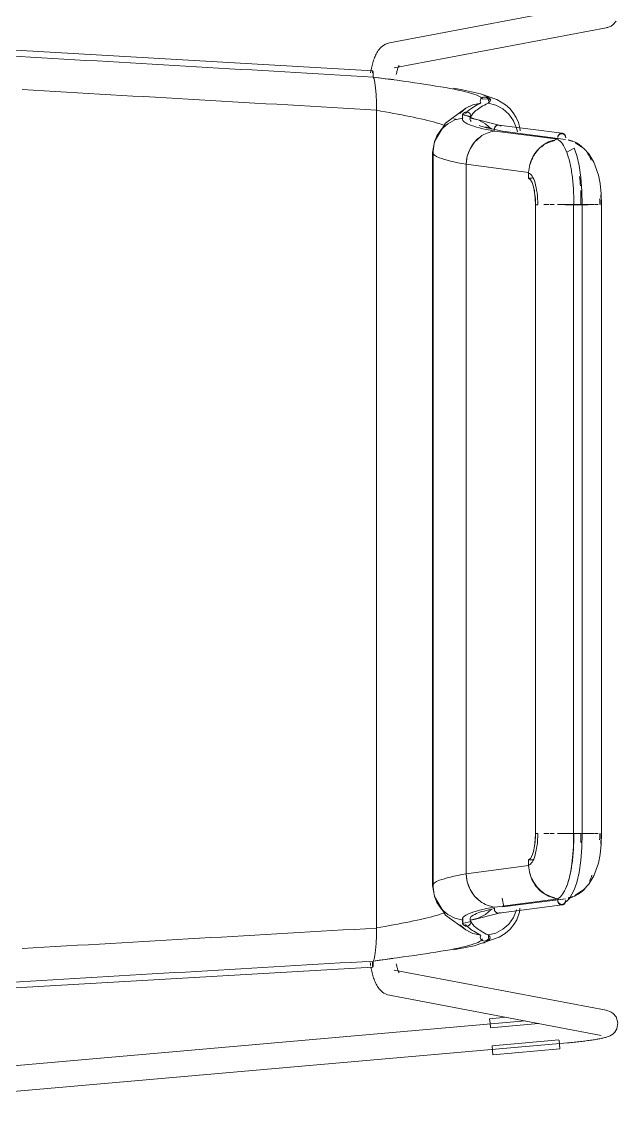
# Model space of a CAD drawing. Header units: millimetres. Extents: x 155927 to 295199, y -4084 to 97293.
# Drawn here: x 160311 to 160591, y 25223 to 25741 of the extents above; entities that cross this region are included whole.
import ezdxf

# ---------------------------------------------------------------- set-up
doc = ezdxf.new("R2010")
doc.units = ezdxf.units.MM
doc.header["$MEASUREMENT"] = 0
doc.layers.add('I-FURN', color=8, linetype='CONTINUOUS', lineweight=9)

msp = doc.modelspace()

# ---------------------------------------------------------------- linework, layer by layer
at = {"layer": 'I-FURN'}
for p, q in [((160583.03, 25750.11), (160483.74, 25731.3)), ((160588.7, 25739.88), (160587.62, 25739.13)), ((160590.03, 25741.46), (160588.7, 25739.88)), ((160143.99, 25737.39), (160475.9, 25718.11)), ((160485.98, 25719.51), (160585.27, 25738.32)), ((160585.68, 25738.41), (160585.27, 25738.32)), ((160586.2, 25738.54), (160585.68, 25738.41)), ((160586.82, 25738.76), (160586.2, 25738.54)), ((160587.62, 25739.13), (160586.82, 25738.76)), ((160480.38, 25729.75), (160479.79, 25729.24)), ((160481.07, 25730.24), (160480.38, 25729.75)), ((160481.86, 25730.68), (160481.07, 25730.24)), ((160482.76, 25731.04), (160481.86, 25730.68)), ((160483.74, 25731.3), (160482.76, 25731.04)), ((160476.68, 25724.37), (160476.46, 25723.79)), ((160476.92, 25724.94), (160476.68, 25724.37)), ((160477.17, 25725.5), (160476.92, 25724.94)), ((160477.44, 25726.05), (160477.17, 25725.5)), ((160477.73, 25726.58), (160477.44, 25726.05)), ((160478.05, 25727.12), (160477.73, 25726.58)), ((160478.41, 25727.66), (160478.05, 25727.12)), ((160478.81, 25728.19), (160478.41, 25727.66)), ((160479.27, 25728.72), (160478.81, 25728.19)), ((160479.79, 25729.24), (160479.27, 25728.72)), ((160475.25, 25719.37), (160475.11, 25718.69)), ((160475.39, 25720.04), (160475.25, 25719.37)), ((160475.54, 25720.7), (160475.39, 25720.04)), ((160475.71, 25721.34), (160475.54, 25720.7)), ((160475.88, 25721.97), (160475.71, 25721.34)), ((160476.06, 25722.59), (160475.88, 25721.97)), ((160476.25, 25723.19), (160476.06, 25722.59)), ((160476.46, 25723.79), (160476.25, 25723.19)), ((160487.53, 25719.05), (160487.42, 25718.69)), ((160487.64, 25719.39), (160487.53, 25719.05)), ((160487.74, 25719.69), (160487.64, 25719.39)), ((160487.84, 25719.96), (160487.74, 25719.69)), ((160487.94, 25720.2), (160487.84, 25719.96)), ((160488.03, 25720.39), (160487.94, 25720.2)), ((160488.1, 25720.54), (160488.03, 25720.39)), ((160488.15, 25720.63), (160488.1, 25720.54)), ((160488.19, 25720.7), (160488.15, 25720.63)), ((160488.21, 25720.73), (160488.19, 25720.7)), ((160474.99, 25718), (160474.87, 25717.3)), ((160475.11, 25718.69), (160474.99, 25718)), ((160475.75, 25717.57), (160475.71, 25717.19)), ((160475.71, 25717.19), (160475.75, 25717.57)), ((160475.79, 25717.86), (160475.75, 25717.57)), ((160475.75, 25717.57), (160475.79, 25717.86)), ((160475.84, 25718.04), (160475.9, 25718.11)), ((160475.9, 25718.1), (160475.84, 25718.04)), ((160476.04, 25717.54), (160476, 25717.84)), ((160476, 25717.84), (160476.04, 25717.54)), ((160476.08, 25717.15), (160476.04, 25717.54)), ((160476.04, 25717.54), (160476.08, 25717.16)), ((160476.08, 25717.16), (160476.1, 25716.7)), ((160476.1, 25716.7), (160476.08, 25717.15)), ((160476.08, 25715.24), (160476.1, 25715.71)), ((160476.49, 25714.34), (160476.08, 25715.24)), ((160476.1, 25715.71), (160476.09, 25715.24)), ((160476.09, 25715.24), (160476.48, 25714.34)), ((160476.11, 25716.21), (160476.1, 25716.7)), ((160476.1, 25716.7), (160476.11, 25716.21)), ((160476.1, 25715.71), (160476.11, 25716.21)), ((160476.11, 25716.21), (160476.1, 25715.71)), ((160476.48, 25714.34), (160476.84, 25712.69)), ((160476.84, 25712.69), (160476.49, 25714.34)), ((160487, 25716.96), (160486.91, 25716.47)), ((160487.1, 25717.43), (160487, 25716.96)), ((160487.21, 25717.87), (160487.1, 25717.43)), ((160487.31, 25718.29), (160487.21, 25717.87)), ((160487.42, 25718.69), (160487.31, 25718.29)), ((160476.85, 25712.59), (160477.16, 25710.13)), ((160477.16, 25710.09), (160476.85, 25712.59)), ((160477.16, 25710.1), (160477.4, 25707.04)), ((160477.4, 25706.99), (160477.16, 25710.09)), ((160517.88, 25709.26), (160513.81, 25710)), ((160526.4, 25707.37), (160517.88, 25709.26)), ((160477.4, 25706.99), (160477.55, 25703.52)), ((160477.56, 25703.46), (160477.4, 25706.99)), ((160526.41, 25704.51), (160526.31, 25704.02)), ((160526.31, 25704.02), (160526.34, 25703.52)), ((160526.32, 25704.02), (160526.41, 25704.51)), ((160526.35, 25703.52), (160526.32, 25704.02)), ((160526.34, 25703.52), (160526.5, 25703.04)), ((160526.5, 25703.04), (160526.35, 25703.52)), ((160534.02, 25704.7), (160526.4, 25707.37)), ((160526.41, 25704.51), (160526.61, 25704.96)), ((160526.61, 25704.96), (160526.41, 25704.51)), ((160526.93, 25705.34), (160526.61, 25704.96)), ((160526.61, 25704.96), (160526.93, 25705.33)), ((160527.33, 25705.63), (160526.93, 25705.34)), ((160526.93, 25705.33), (160527.33, 25705.62)), ((160527.79, 25705.81), (160527.33, 25705.63)), ((160527.33, 25705.62), (160527.79, 25705.8)), ((160531.23, 25705.06), (160527.38, 25704.87)), ((160528.28, 25705.87), (160527.79, 25705.81)), ((160527.79, 25705.8), (160528.28, 25705.86)), ((160528.76, 25705.79), (160528.28, 25705.87)), ((160528.28, 25705.86), (160528.76, 25705.79)), ((160528.76, 25705.79), (160529.22, 25705.59)), ((160529.22, 25705.6), (160528.76, 25705.79)), ((160529.61, 25705.3), (160529.22, 25705.6)), ((160529.22, 25705.59), (160529.61, 25705.29)), ((160529.92, 25704.91), (160529.61, 25705.3)), ((160529.61, 25705.29), (160529.92, 25704.91)), ((160529.92, 25704.91), (160530.11, 25704.45)), ((160530.12, 25704.45), (160529.92, 25704.91)), ((160530.11, 25704.45), (160530.19, 25703.96)), ((160530.19, 25703.96), (160530.12, 25704.45)), ((160530.91, 25703.9), (160531.23, 25705.06)), ((160538.14, 25702.2), (160534.02, 25704.7)), ((160477.56, 25703.46), (160477.61, 25699.77)), ((160477.61, 25699.69), (160477.56, 25703.46)), ((160477.61, 25316.29), (160477.61, 25699.69)), ((160477.61, 25699.69), (160477.61, 25316.29)), ((160509.94, 25693.68), (160519.48, 25700.67)), ((160519.56, 25700.62), (160516.72, 25698.22)), ((160516.72, 25698.21), (160519.56, 25700.61)), ((160518.51, 25698.33), (160518.19, 25697.94)), ((160518.19, 25697.94), (160518.51, 25698.32)), ((160518.51, 25698.32), (160518.91, 25698.62)), ((160518.91, 25698.62), (160518.51, 25698.33)), ((160519.37, 25698.81), (160518.91, 25698.62)), ((160518.91, 25698.62), (160519.37, 25698.8)), ((160519.37, 25698.8), (160519.86, 25698.87)), ((160519.86, 25698.87), (160519.37, 25698.81)), ((160519.48, 25700.67), (160521.23, 25701.56)), ((160522.88, 25702.26), (160519.56, 25700.62)), ((160519.56, 25700.61), (160522.88, 25702.25)), ((160519.86, 25698.87), (160520.35, 25698.8)), ((160520.35, 25698.81), (160519.86, 25698.87)), ((160520.81, 25698.62), (160520.35, 25698.81)), ((160520.35, 25698.8), (160520.81, 25698.62)), ((160520.81, 25698.62), (160521.21, 25698.32)), ((160521.21, 25698.33), (160520.81, 25698.62)), ((160521.53, 25697.94), (160521.21, 25698.33)), ((160521.21, 25698.32), (160521.53, 25697.94)), ((160522.88, 25702.25), (160526.5, 25703.04)), ((160526.5, 25703.04), (160522.88, 25702.26)), ((160530.15, 25703.46), (160529.98, 25702.99)), ((160529.98, 25702.99), (160530.15, 25703.46)), ((160533.61, 25702.09), (160529.98, 25702.99)), ((160536.93, 25700.35), (160533.61, 25702.09)), ((160539.76, 25697.87), (160536.93, 25700.35)), ((160540.1, 25700.46), (160538.14, 25702.2)), ((160541.78, 25698.48), (160540.1, 25700.46)), ((160543.16, 25696.28), (160541.78, 25698.48)), ((160504.83, 25685.03), (160509.94, 25693.68)), ((160511, 25693.39), (160508.12, 25690.88)), ((160508.13, 25690.87), (160511, 25693.38)), ((160511, 25693.38), (160514.4, 25695.14)), ((160514.39, 25695.14), (160511, 25693.39)), ((160518.11, 25696.03), (160514.39, 25695.14)), ((160517.91, 25697), (160517.99, 25697.49)), ((160517.99, 25697.49), (160517.91, 25697)), ((160517.95, 25696.5), (160517.91, 25697)), ((160517.91, 25697), (160517.94, 25696.5)), ((160517.94, 25696.5), (160518.11, 25696.03)), ((160518.11, 25696.03), (160517.95, 25696.5)), ((160517.99, 25697.49), (160518.19, 25697.94)), ((160518.19, 25697.94), (160517.99, 25697.49)), ((160521.9, 25696.71), (160518.01, 25697.55)), ((160523.46, 25695.68), (160518.14, 25697.85)), ((160521.53, 25697.94), (160521.73, 25697.49)), ((160521.73, 25697.49), (160521.53, 25697.94)), ((160521.77, 25696.5), (160521.61, 25696.03)), ((160521.61, 25696.03), (160521.78, 25696.5)), ((160525.33, 25695.14), (160521.61, 25696.03)), ((160521.73, 25697.49), (160521.81, 25697)), ((160521.81, 25697), (160521.73, 25697.49)), ((160521.81, 25697), (160521.77, 25696.5)), ((160521.78, 25696.5), (160521.81, 25697)), ((160535.08, 25692.71), (160523.46, 25695.68)), ((160528.72, 25693.39), (160525.33, 25695.14)), ((160531.6, 25690.88), (160528.72, 25693.39)), ((160541.93, 25694.78), (160539.76, 25697.87)), ((160543.33, 25691.27), (160541.93, 25694.78)), ((160544.19, 25693.92), (160543.16, 25696.28)), ((160544.85, 25691.41), (160544.19, 25693.92)), ((160504.76, 25684.88), (160506.13, 25688.06)), ((160508.12, 25690.88), (160505.95, 25687.74)), ((160505.96, 25687.74), (160508.13, 25690.87)), ((160528.69, 25691.88), (160531.13, 25691.12)), ((160531.13, 25691.12), (160537.42, 25689.75)), ((160532.98, 25691.35), (160532.9, 25690.86)), ((160532.9, 25690.86), (160532.94, 25690.36)), ((160533.17, 25691.8), (160532.98, 25691.35)), ((160562.79, 25686.05), (160533.09, 25689.89)), ((160533.47, 25692.19), (160533.17, 25691.8)), ((160533.85, 25692.48), (160533.47, 25692.19)), ((160534.29, 25692.67), (160533.85, 25692.48)), ((160534.76, 25692.74), (160534.29, 25692.67)), ((160535.23, 25692.67), (160534.76, 25692.74)), ((160564.77, 25688.87), (160535, 25692.72)), ((160535.67, 25692.48), (160535.23, 25692.67)), ((160536.06, 25692.19), (160535.67, 25692.48)), ((160566.33, 25686.03), (160536.64, 25689.87)), ((160543.7, 25689.53), (160543.33, 25691.27)), ((160543.33, 25691.26), (160543.7, 25689.52)), ((160545, 25689.99), (160544.85, 25691.41)), ((160503.96, 25679.84), (160504.76, 25684.88)), ((160504.12, 25680.38), (160504.59, 25684.17)), ((160504.59, 25684.17), (160504.12, 25680.38)), ((160504.59, 25684.17), (160505.96, 25687.74)), ((160505.95, 25687.74), (160504.59, 25684.17)), ((160523.59, 25684.77), (160521.51, 25681.66)), ((160526.33, 25687.26), (160523.59, 25684.77)), ((160562.8, 25686.48), (160560.36, 25686.8)), ((160570.96, 25684.39), (160570.77, 25684.48)), ((160574.86, 25681.71), (160570.96, 25684.39)), ((160503.96, 25679.84), (160503.96, 25375.04)), ((160504.12, 25335.6), (160504.12, 25680.38)), ((160504.12, 25680.38), (160504.12, 25335.6)), ((160520.19, 25678.11), (160519.71, 25674.34)), ((160521.51, 25681.66), (160520.19, 25678.11)), ((160570.36, 25681.84), (160566.82, 25680.08)), ((160571.52, 25678.39), (160570.36, 25681.84)), ((160572.62, 25673.7), (160571.52, 25678.39)), ((160577.15, 25679.23), (160574.86, 25681.71)), ((160579.55, 25675.35), (160577.15, 25679.23)), ((160519.71, 25674.34), (160548.99, 25670.48)), ((160519.71, 25341.63), (160519.71, 25674.34)), ((160519.71, 25674.34), (160519.71, 25341.63)), ((160573.46, 25668.08), (160572.62, 25673.7)), ((160581.67, 25669.3), (160579.55, 25675.35)), ((160548.99, 25670.48), (160548.92, 25667.77)), ((160550.59, 25667.77), (160548.92, 25667.77)), ((160548.92, 25667.77), (160549.78, 25667.13)), ((160550.59, 25667.77), (160548.94, 25667.77)), ((160573.95, 25661.96), (160573.46, 25668.08)), ((160582.46, 25665.27), (160581.67, 25669.3)), ((160549.78, 25667.13), (160550.57, 25665.78)), ((160550.57, 25665.78), (160551.24, 25663.8)), ((160551.24, 25663.8), (160551.75, 25661.3)), ((160582.97, 25660.45), (160582.46, 25665.27)), ((160551.75, 25661.3), (160552.07, 25658.45)), ((160552.07, 25658.45), (160552.18, 25655.42)), ((160574.04, 25655.41), (160573.95, 25661.96)), ((160583.08, 25655.41), (160582.97, 25660.45)), ((160552.18, 25655.42), (160552.18, 25360.56)), ((160552.24, 25360.56), (160552.24, 25655.42)), ((160556.09, 25655.42), (160558.56, 25655.42)), ((160559.08, 25655.42), (160560.92, 25655.42)), ((160562.55, 25655.42), (160566.1, 25655.42)), ((160566.3, 25655.42), (160570.11, 25655.42)), ((160570.11, 25655.41), (160566.3, 25655.41)), ((160570.08, 25655.42), (160570.08, 25360.56)), ((160570.19, 25655.42), (160574.04, 25655.42)), ((160570.42, 25655.41), (160570.19, 25655.41)), ((160570.75, 25655.41), (160570.42, 25655.41)), ((160571.16, 25655.41), (160570.75, 25655.41)), ((160571.64, 25655.41), (160571.16, 25655.41)), ((160572.14, 25655.41), (160571.64, 25655.41)), ((160572.63, 25655.41), (160572.14, 25655.41)), ((160573.08, 25655.41), (160572.63, 25655.41)), ((160573.47, 25655.41), (160573.08, 25655.41)), ((160573.78, 25655.41), (160573.47, 25655.41)), ((160573.97, 25655.41), (160573.78, 25655.41)), ((160573.8, 25655.42), (160576.81, 25655.42)), ((160576.83, 25655.41), (160573.8, 25655.41)), ((160574.04, 25655.41), (160573.97, 25655.41)), ((160574.04, 25360.56), (160574.04, 25655.42)), ((160576.98, 25655.42), (160579.56, 25655.42)), ((160579.84, 25655.42), (160581.59, 25655.42)), ((160582.78, 25655.42), (160583.06, 25655.42)), ((160583.08, 25655.41), (160582.91, 25655.41)), ((160583.08, 25360.56), (160583.08, 25655.42)), ((160503.96, 25375.04), (160503.96, 25336.13)), ((160552.07, 25357.53), (160551.75, 25354.67)), ((160552.18, 25360.56), (160552.07, 25357.53)), ((160558.56, 25360.56), (160556.09, 25360.56)), ((160560.92, 25360.56), (160559.08, 25360.56)), ((160566.1, 25360.56), (160562.55, 25360.56)), ((160566.3, 25360.56), (160570.11, 25360.56)), ((160570.11, 25360.56), (160566.3, 25360.56)), ((160570, 25354.34), (160570.08, 25360.56)), ((160574.04, 25360.56), (160570.09, 25360.56)), ((160570.09, 25360.56), (160570.19, 25360.56)), ((160570.19, 25360.56), (160570.42, 25360.56)), ((160570.42, 25360.56), (160570.75, 25360.56)), ((160570.75, 25360.56), (160571.16, 25360.56)), ((160571.16, 25360.56), (160571.64, 25360.56)), ((160571.64, 25360.56), (160572.14, 25360.56)), ((160572.14, 25360.56), (160572.63, 25360.56)), ((160572.63, 25360.56), (160573.08, 25360.56)), ((160573.08, 25360.56), (160573.47, 25360.56)), ((160573.47, 25360.56), (160573.78, 25360.56)), ((160573.78, 25360.56), (160573.97, 25360.56)), ((160573.8, 25360.56), (160576.83, 25360.56)), ((160576.81, 25360.56), (160573.8, 25360.56)), ((160574.04, 25360.56), (160573.95, 25354.02)), ((160573.97, 25360.56), (160574.04, 25360.56)), ((160579.56, 25360.56), (160576.98, 25360.56)), ((160581.59, 25360.56), (160579.84, 25360.56)), ((160583.06, 25360.56), (160582.78, 25360.56)), ((160582.91, 25360.56), (160583.08, 25360.56)), ((160583.08, 25360.56), (160582.97, 25355.53)), ((160551.24, 25352.18), (160550.57, 25350.2)), ((160551.75, 25354.67), (160551.24, 25352.18)), ((160569.47, 25347.77), (160570, 25354.34)), ((160573.95, 25354.02), (160573.46, 25347.9)), ((160582.97, 25355.53), (160582.46, 25350.71)), ((160549.78, 25348.85), (160548.92, 25348.21)), ((160548.92, 25348.21), (160550.89, 25348.21)), ((160548.92, 25348.21), (160548.99, 25345.49)), ((160548.94, 25348.21), (160550.89, 25348.21)), ((160550.57, 25350.2), (160549.78, 25348.85)), ((160568.88, 25343.76), (160569.47, 25347.77)), ((160573.46, 25347.9), (160572.62, 25342.28)), ((160581.67, 25346.68), (160579.55, 25340.63)), ((160582.46, 25350.71), (160581.67, 25346.68)), ((160548.99, 25345.49), (160519.71, 25341.63)), ((160519.71, 25341.63), (160520.19, 25337.86)), ((160567.91, 25339.33), (160568.88, 25343.76)), ((160572.62, 25342.28), (160571.52, 25337.59)), ((160503.96, 25336.14), (160504.76, 25331.1)), ((160520.19, 25337.86), (160521.51, 25334.32)), ((160566.82, 25335.89), (160567.91, 25339.33)), ((160571.52, 25337.59), (160570.36, 25334.13)), ((160577.15, 25336.74), (160574.86, 25334.27)), ((160579.55, 25340.63), (160577.15, 25336.74)), ((160504.59, 25331.81), (160504.12, 25335.6)), ((160504.12, 25335.6), (160504.59, 25331.81)), ((160505.96, 25328.24), (160504.59, 25331.81)), ((160504.59, 25331.81), (160505.95, 25328.24)), ((160504.76, 25331.1), (160506.13, 25327.92)), ((160504.83, 25330.95), (160509.94, 25322.29)), ((160521.51, 25334.32), (160523.59, 25331.2)), ((160523.59, 25331.2), (160526.33, 25328.72)), ((160570.36, 25334.13), (160568.17, 25330.02)), ((160570.96, 25331.59), (160570.77, 25331.49)), ((160574.86, 25334.27), (160570.96, 25331.59)), ((160505.95, 25328.24), (160508.12, 25325.1)), ((160508.13, 25325.1), (160505.96, 25328.24)), ((160562.79, 25329.93), (160533.09, 25326.09)), ((160535, 25323.26), (160564.77, 25327.11)), ((160537.42, 25326.23), (160536.62, 25330.3)), ((160536.64, 25326.11), (160566.33, 25329.95)), ((160565.14, 25329.8), (160560.37, 25329.18)), ((160568.17, 25330.02), (160565.27, 25327.47)), ((160508.12, 25325.1), (160511, 25322.59)), ((160511, 25322.6), (160508.13, 25325.1)), ((160509.94, 25322.29), (160519.48, 25315.31)), ((160514.4, 25320.84), (160511, 25322.6)), ((160511, 25322.59), (160514.39, 25320.84)), ((160514.39, 25320.84), (160518.11, 25319.94)), ((160518.09, 25321.01), (160518.14, 25318.13)), ((160521.61, 25319.94), (160525.33, 25320.84)), ((160535.08, 25323.27), (160523.46, 25320.3)), ((160525.33, 25320.84), (160528.72, 25322.59)), ((160528.72, 25322.59), (160531.6, 25325.1)), ((160532.94, 25325.62), (160532.9, 25325.12)), ((160532.9, 25325.12), (160532.98, 25324.63)), ((160532.98, 25324.63), (160533.17, 25324.17)), ((160533.17, 25324.17), (160533.47, 25323.79)), ((160533.47, 25323.79), (160533.85, 25323.5)), ((160533.85, 25323.5), (160534.29, 25323.31)), ((160534.29, 25323.31), (160534.76, 25323.24)), ((160534.76, 25323.24), (160535.23, 25323.31)), ((160535.23, 25323.31), (160535.67, 25323.5)), ((160539.76, 25318.11), (160541.93, 25321.19)), ((160541.93, 25321.19), (160543.33, 25324.71)), ((160543.38, 25320.12), (160544.67, 25323.72)), ((160544.67, 25323.72), (160544.9, 25325.49)), ((160477.56, 25312.52), (160477.61, 25316.29)), ((160477.61, 25316.21), (160477.56, 25312.52)), ((160519.56, 25315.37), (160516.72, 25317.76)), ((160516.72, 25317.76), (160519.56, 25315.36)), ((160517.91, 25318.98), (160517.95, 25319.48)), ((160517.94, 25319.47), (160517.91, 25318.98)), ((160517.99, 25318.49), (160517.91, 25318.98)), ((160517.91, 25318.98), (160517.99, 25318.49)), ((160518.11, 25319.94), (160517.94, 25319.47)), ((160517.95, 25319.48), (160518.11, 25319.95)), ((160518.19, 25318.04), (160517.99, 25318.49)), ((160517.99, 25318.49), (160518.19, 25318.03)), ((160518.01, 25318.43), (160521.9, 25319.27)), ((160518.51, 25317.66), (160518.19, 25318.04)), ((160518.19, 25318.03), (160518.51, 25317.65)), ((160518.91, 25317.36), (160518.51, 25317.66)), ((160518.51, 25317.65), (160518.91, 25317.36)), ((160519.37, 25317.17), (160518.91, 25317.36)), ((160518.91, 25317.36), (160519.37, 25317.17)), ((160519.86, 25317.11), (160519.37, 25317.17)), ((160519.37, 25317.17), (160519.86, 25317.1)), ((160519.48, 25315.31), (160521.23, 25314.42)), ((160522.88, 25313.73), (160519.56, 25315.37)), ((160519.56, 25315.36), (160522.88, 25313.72)), ((160520.35, 25317.17), (160519.86, 25317.11)), ((160519.86, 25317.1), (160520.35, 25317.17)), ((160520.81, 25317.36), (160520.35, 25317.17)), ((160520.35, 25317.17), (160520.81, 25317.36)), ((160521.21, 25317.66), (160520.81, 25317.36)), ((160520.81, 25317.36), (160521.21, 25317.65)), ((160521.53, 25318.04), (160521.21, 25317.66)), ((160521.21, 25317.65), (160521.53, 25318.03)), ((160521.73, 25318.49), (160521.53, 25318.04)), ((160521.53, 25318.03), (160521.73, 25318.49)), ((160523.46, 25320.3), (160521.59, 25319.98)), ((160521.61, 25319.95), (160521.77, 25319.48)), ((160521.78, 25319.47), (160521.61, 25319.94)), ((160521.81, 25318.98), (160521.73, 25318.49)), ((160521.73, 25318.49), (160521.81, 25318.98)), ((160521.77, 25319.48), (160521.81, 25318.98)), ((160521.81, 25318.98), (160521.78, 25319.47)), ((160533.61, 25313.89), (160536.93, 25315.63)), ((160536.93, 25315.63), (160539.76, 25318.11)), ((160538.01, 25313.69), (160540.26, 25315.68)), ((160540.26, 25315.68), (160542.04, 25317.85)), ((160542.04, 25317.85), (160543.38, 25320.12)), ((160477.4, 25308.99), (160477.56, 25312.52)), ((160477.55, 25312.46), (160477.4, 25308.98)), ((160526.5, 25312.94), (160522.88, 25313.73)), ((160522.88, 25313.72), (160526.5, 25312.94)), ((160523.47, 25307.88), (160535.19, 25311.87)), ((160526.34, 25312.46), (160526.31, 25311.96)), ((160526.31, 25311.96), (160526.41, 25311.47)), ((160526.32, 25311.96), (160526.35, 25312.46)), ((160526.41, 25311.47), (160526.32, 25311.96)), ((160526.5, 25312.94), (160526.34, 25312.46)), ((160526.35, 25312.46), (160526.5, 25312.94)), ((160526.61, 25311.02), (160526.41, 25311.47)), ((160526.41, 25311.47), (160526.61, 25311.02)), ((160526.93, 25310.64), (160526.61, 25311.02)), ((160526.61, 25311.02), (160526.93, 25310.64)), ((160527.33, 25310.36), (160526.93, 25310.64)), ((160526.93, 25310.64), (160527.33, 25310.35)), ((160527.79, 25310.17), (160527.33, 25310.36)), ((160527.33, 25310.35), (160527.79, 25310.17)), ((160528.28, 25310.11), (160527.79, 25310.17)), ((160527.79, 25310.17), (160528.28, 25310.11)), ((160528.76, 25310.19), (160528.28, 25310.11)), ((160528.28, 25310.11), (160528.76, 25310.18)), ((160529.22, 25310.38), (160528.76, 25310.19)), ((160528.76, 25310.18), (160529.22, 25310.38)), ((160529.61, 25310.68), (160529.22, 25310.38)), ((160529.22, 25310.38), (160529.61, 25310.68)), ((160529.92, 25311.07), (160529.61, 25310.68)), ((160529.61, 25310.68), (160529.92, 25311.07)), ((160530.11, 25311.53), (160529.92, 25311.07)), ((160529.92, 25311.07), (160530.12, 25311.52)), ((160529.98, 25312.99), (160533.61, 25313.89)), ((160529.98, 25312.99), (160530.15, 25312.52)), ((160530.15, 25312.52), (160529.98, 25312.99)), ((160530.19, 25312.02), (160530.11, 25311.53)), ((160530.12, 25311.52), (160530.19, 25312.02)), ((160530.15, 25312.52), (160530.19, 25312.02)), ((160530.19, 25312.02), (160530.15, 25312.52)), ((160535.19, 25311.87), (160538.01, 25313.69)), ((160476.85, 25303.39), (160477.16, 25305.88)), ((160477.16, 25305.85), (160476.85, 25303.39)), ((160477.16, 25305.88), (160477.4, 25308.99)), ((160477.4, 25308.94), (160477.16, 25305.88)), ((160513.81, 25305.98), (160523.47, 25307.88)), ((160474.76, 25299.4), (160474.66, 25300.12)), ((160475.69, 25300.23), (160475.68, 25299.73)), ((160475.68, 25299.73), (160475.69, 25300.23)), ((160476.08, 25300.74), (160476.49, 25301.64)), ((160476.1, 25300.27), (160476.08, 25300.74)), ((160476.48, 25301.64), (160476.09, 25300.74)), ((160476.09, 25300.74), (160476.1, 25300.27)), ((160476.11, 25299.77), (160476.1, 25300.27)), ((160476.1, 25300.27), (160476.11, 25299.77)), ((160476.1, 25299.28), (160476.11, 25299.77)), ((160476.11, 25299.77), (160476.1, 25299.27)), ((160476.85, 25303.38), (160476.48, 25301.64)), ((160476.49, 25301.64), (160476.85, 25303.39)), ((160143.99, 25278.58), (160475.9, 25297.87)), ((160474.87, 25298.68), (160474.76, 25299.4)), ((160475.11, 25297.28), (160474.99, 25297.98)), ((160475.25, 25296.6), (160475.11, 25297.28)), ((160475.39, 25295.93), (160475.25, 25296.6)), ((160475.54, 25295.28), (160475.39, 25295.93)), ((160475.71, 25294.64), (160475.54, 25295.28)), ((160475.68, 25299.73), (160475.69, 25299.24)), ((160475.69, 25299.24), (160475.68, 25299.73)), ((160475.69, 25299.24), (160475.71, 25298.79)), ((160475.71, 25298.79), (160475.69, 25299.24)), ((160475.71, 25298.79), (160475.75, 25298.41)), ((160475.75, 25298.41), (160475.71, 25298.79)), ((160475.88, 25294.01), (160475.71, 25294.64)), ((160475.75, 25298.41), (160475.79, 25298.12)), ((160475.79, 25298.12), (160475.75, 25298.41)), ((160475.79, 25298.12), (160475.84, 25297.94)), ((160475.84, 25297.93), (160475.79, 25298.12)), ((160475.84, 25297.93), (160475.9, 25297.87)), ((160475.9, 25297.87), (160475.84, 25297.93)), ((160475.9, 25297.87), (160475.95, 25297.95)), ((160475.95, 25297.94), (160475.9, 25297.87)), ((160475.95, 25297.95), (160476, 25298.14)), ((160476, 25298.14), (160475.95, 25297.94)), ((160476, 25298.14), (160476.04, 25298.44)), ((160476.04, 25298.43), (160476, 25298.14)), ((160476.04, 25298.44), (160476.08, 25298.82)), ((160476.08, 25298.82), (160476.04, 25298.43)), ((160476.08, 25298.82), (160476.1, 25299.28)), ((160476.1, 25299.27), (160476.08, 25298.82)), ((160585.27, 25277.66), (160485.98, 25296.47)), ((160487, 25299.02), (160486.91, 25299.51)), ((160487.1, 25298.55), (160487, 25299.02)), ((160487.21, 25298.1), (160487.1, 25298.55)), ((160487.31, 25297.68), (160487.21, 25298.1)), ((160487.42, 25297.29), (160487.31, 25297.68)), ((160487.53, 25296.92), (160487.42, 25297.29)), ((160487.64, 25296.59), (160487.53, 25296.92)), ((160487.74, 25296.28), (160487.64, 25296.59)), ((160487.84, 25296.01), (160487.74, 25296.28)), ((160487.94, 25295.78), (160487.84, 25296.01)), ((160488.03, 25295.59), (160487.94, 25295.78)), ((160488.1, 25295.44), (160488.03, 25295.59)), ((160488.15, 25295.35), (160488.1, 25295.44)), ((160488.19, 25295.28), (160488.15, 25295.35)), ((160488.21, 25295.25), (160488.19, 25295.28)), ((160476.06, 25293.39), (160475.88, 25294.01)), ((160476.25, 25292.78), (160476.06, 25293.39)), ((160476.46, 25292.19), (160476.25, 25292.78)), ((160476.68, 25291.61), (160476.46, 25292.19)), ((160476.92, 25291.04), (160476.68, 25291.61)), ((160477.17, 25290.48), (160476.92, 25291.04)), ((160477.44, 25289.93), (160477.17, 25290.48)), ((160477.73, 25289.39), (160477.44, 25289.93)), ((160478.05, 25288.85), (160477.73, 25289.39)), ((160478.41, 25288.32), (160478.05, 25288.85)), ((160478.81, 25287.78), (160478.41, 25288.32)), ((160479.27, 25287.25), (160478.81, 25287.78)), ((160479.79, 25286.73), (160479.27, 25287.25)), ((160480.38, 25286.22), (160479.79, 25286.73)), ((160481.07, 25285.74), (160480.38, 25286.22)), ((160481.86, 25285.3), (160481.07, 25285.74)), ((160482.76, 25284.94), (160481.86, 25285.3)), ((160483.74, 25284.68), (160482.76, 25284.94)), ((160483.74, 25284.68), (160583.03, 25265.87)), ((160538.58, 25274.42), (160530.68, 25273.72)), ((160585.68, 25277.57), (160585.27, 25277.66)), ((160586.2, 25277.43), (160585.68, 25277.57)), ((160586.82, 25277.22), (160586.2, 25277.43)), ((160587.62, 25276.84), (160586.82, 25277.22)), ((160588.7, 25276.1), (160587.62, 25276.84)), ((160590.03, 25274.52), (160588.7, 25276.1)), ((160590.03, 25274.52), (160590.86, 25271.77)), ((160547.31, 25272.69), (160122.81, 25235.39)), ((160530.86, 25271.68), (160530.68, 25273.72)), ((160531.04, 25269.62), (160530.86, 25271.68)), ((160531.05, 25269.49), (160553.66, 25271.48)), ((160590.38, 25269.01), (160589.34, 25267.35)), ((160590.86, 25271.77), (160590.38, 25269.01)), ((160563.21, 25263.8), (160531.8, 25261.04)), ((160563.22, 25263.68), (160563.4, 25261.62)), ((160577.34, 25263.52), (160576.69, 25263.43)), ((160577.97, 25263.61), (160577.34, 25263.52)), ((160578.59, 25263.7), (160577.97, 25263.61)), ((160579.19, 25263.79), (160578.59, 25263.7)), ((160579.78, 25263.88), (160579.19, 25263.79)), ((160580.35, 25263.97), (160579.78, 25263.88)), ((160580.9, 25264.07), (160580.35, 25263.97)), ((160581.43, 25264.16), (160580.9, 25264.07)), ((160581.95, 25264.25), (160581.43, 25264.16)), ((160582.44, 25264.35), (160581.95, 25264.25)), ((160582.92, 25264.44), (160582.44, 25264.35)), ((160583.38, 25264.54), (160582.92, 25264.44)), ((160583.82, 25264.64), (160583.38, 25264.54)), ((160584.25, 25264.74), (160583.82, 25264.64)), ((160584.66, 25264.84), (160584.25, 25264.74)), ((160585.07, 25264.95), (160584.66, 25264.84)), ((160585.46, 25265.07), (160585.07, 25264.95)), ((160585.86, 25265.19), (160585.46, 25265.07)), ((160586.26, 25265.33), (160585.86, 25265.19)), ((160586.69, 25265.5), (160586.26, 25265.33)), ((160587.16, 25265.72), (160586.69, 25265.5)), ((160587.72, 25266.02), (160587.16, 25265.72)), ((160588.43, 25266.5), (160587.72, 25266.02)), ((160589.34, 25267.35), (160588.43, 25266.5)), ((160123.86, 25223.44), (160567.18, 25262.39)), ((160531.99, 25258.86), (160531.81, 25260.92)), ((160532.17, 25256.81), (160531.99, 25258.86)), ((160563.58, 25259.57), (160532.17, 25256.81)), ((160563.4, 25261.62), (160563.58, 25259.57)), ((160567.34, 25262.4), (160567.18, 25262.39)), ((160568.09, 25262.47), (160567.34, 25262.4)), ((160568.84, 25262.54), (160568.09, 25262.47)), ((160569.59, 25262.61), (160568.84, 25262.54)), ((160570.34, 25262.68), (160569.59, 25262.61)), ((160571.08, 25262.76), (160570.34, 25262.68)), ((160571.81, 25262.84), (160571.08, 25262.76)), ((160572.54, 25262.92), (160571.81, 25262.84)), ((160573.25, 25263), (160572.54, 25262.92)), ((160573.96, 25263.08), (160573.25, 25263)), ((160574.66, 25263.17), (160573.96, 25263.08)), ((160575.35, 25263.25), (160574.66, 25263.17)), ((160576.03, 25263.34), (160575.35, 25263.25)), ((160576.69, 25263.43), (160576.03, 25263.34))]:
    msp.add_line(p, q, dxfattribs=at)
for centre, major_axis, ratio, start_param, end_param in [((160534.78, 25674.21), (0, -15.78), 0.955139, 3.495799, 3.737346), ((160534.78, 25674.21), (0, -15.78), 0.955139, 3.254129, 3.495629), ((160534.77, 25690.77), (0, -1.96), 0.955139, 2.379629, 4.923331), ((160534.78, 25674.21), (0, -15.78), 0.955139, 3.737469, 4.704147), ((160578.8, 25655.42), (0, 12.4), 0.287441, 4.712389, 4.932602), ((160567.33, 25655.41), (15.75, 0), 0.000004, 2.669107, 2.851347), ((160567.33, 25360.56), (15.75, 0), 0.000004, 3.431839, 3.614078), ((160578.8, 25360.56), (0, -12.4), 0.287441, 1.332781, 1.570796), ((160534.78, 25341.76), (0, -15.78), 0.955139, 4.720632, 5.68731), ((160534.78, 25341.76), (0, -15.78), 0.955139, 5.687432, 5.928979), ((160534.78, 25341.76), (0, -15.78), 0.955139, 5.929149, 6.170649), ((160534.77, 25325.2), (0, -1.96), 0.955139, 4.501447, 6.790779)]:
    msp.add_ellipse(centre, major_axis=major_axis, ratio=ratio, start_param=start_param, end_param=end_param, dxfattribs=at)
for points in [[(160476.09, 25715.24), (160420.85, 25718.46), (160310.25, 25724.9), (160199.49, 25731.34), (160144.09, 25734.56)], [(160476.1, 25715.22), (160479.22, 25714.83), (160482.38, 25714.43), (160485.5, 25714.04)], [(160311.37, 25709.35), (160366.83, 25706.16), (160422.25, 25702.96), (160477.61, 25699.77)], [(160513.84, 25695.62), (160514.24, 25695.57), (160514.65, 25695.52), (160515.04, 25695.47)], [(160518.11, 25696.03), (160517.56, 25695.01), (160519.53, 25692.96), (160527.59, 25690.91), (160533.09, 25689.89)], [(160521.61, 25696.03), (160521.32, 25695.49), (160521.46, 25694.94), (160522.03, 25694.4)], [(160525.77, 25692.49), (160527.66, 25691.84), (160530.47, 25691.18), (160533.51, 25690.52)], [(160562.79, 25686.05), (160561.55, 25685.9), (160559.17, 25685.32), (160555.83, 25683.56), (160553, 25681.03), (160550.8, 25677.88), (160549.39, 25674.28), (160549.03, 25671.78), (160548.99, 25670.48)], [(160550.93, 25677.58), (160552.13, 25679.82), (160553.76, 25682.07), (160555.91, 25683.21)], [(160557.28, 25684.06), (160558.54, 25684.76), (160559.9, 25685.17), (160561.29, 25685.5)], [(160562.78, 25685.85), (160563.51, 25685.49), (160564.92, 25684.18), (160566.18, 25681.72), (160566.75, 25680.25)], [(160567.67, 25685.58), (160568.35, 25685.42), (160569.02, 25685.22), (160569.68, 25684.97)], [(160504.12, 25680.38), (160504.02, 25680.2), (160503.96, 25680.02), (160503.96, 25679.84)], [(160549.54, 25674.02), (160549.86, 25675.21), (160550.33, 25676.33), (160550.88, 25677.45)], [(160549, 25670.24), (160549.56, 25670.11), (160550.66, 25669.16), (160552.06, 25665.84), (160553.02, 25661.04), (160553.28, 25657.31), (160553.31, 25655.42)], [(160572.83, 25668.57), (160573.01, 25667.16), (160573.18, 25665.71), (160573.29, 25664.23)], [(160552.23, 25656.25), (160552.17, 25659.03), (160551.82, 25661.58), (160551.29, 25663.79)], [(160573.41, 25662.02), (160573.52, 25659.83), (160573.55, 25657.63), (160573.51, 25655.42)], [(160582.8, 25660.02), (160582.93, 25658.55), (160583, 25656.99), (160582.99, 25655.42)], [(160553.31, 25360.56), (160553.25, 25356.77), (160552.28, 25349.38), (160550.12, 25346), (160549, 25345.74)], [(160551.29, 25352.18), (160551.83, 25354.2), (160552.11, 25356.88), (160552.21, 25359.61)], [(160570.11, 25360.56), (160570.16, 25358.22), (160570.08, 25353.56), (160569.45, 25346.71), (160568.34, 25340.57), (160566.81, 25335.49), (160564.92, 25331.79), (160563.51, 25330.48), (160562.78, 25330.13)], [(160573.51, 25360.56), (160573.54, 25359.13), (160573.53, 25357.71), (160573.5, 25356.3)], [(160582.99, 25360.56), (160583, 25358.85), (160582.92, 25357.17), (160582.77, 25355.59)], [(160548.99, 25345.49), (160549.03, 25344.2), (160549.39, 25341.7), (160550.8, 25338.1), (160553, 25334.95), (160555.83, 25332.42), (160559.17, 25330.66), (160561.55, 25330.08), (160562.79, 25329.93)], [(160550.87, 25338.52), (160550.3, 25339.61), (160549.79, 25340.76), (160549.54, 25341.96)], [(160503.96, 25336.13), (160503.96, 25335.95), (160504.02, 25335.78), (160504.12, 25335.6)], [(160577.6, 25338.18), (160578.03, 25339.07), (160578.43, 25339.99), (160578.67, 25340.95)], [(160561.27, 25330.39), (160559.89, 25330.7), (160558.52, 25331.2), (160557.26, 25331.9)], [(160569.67, 25331.02), (160569.04, 25330.77), (160568.39, 25330.61), (160567.73, 25330.47)], [(160518.11, 25319.95), (160517.56, 25320.97), (160519.53, 25323.02), (160527.59, 25325.06), (160533.09, 25326.09)], [(160562.61, 25329.17), (160562.6, 25329.34), (160562.6, 25329.51), (160562.64, 25329.66)], [(160477.61, 25316.21), (160422.25, 25313.01), (160366.83, 25309.82), (160311.37, 25306.62)], [(160476.09, 25300.74), (160420.85, 25297.52), (160310.25, 25291.08), (160199.49, 25284.64), (160144.09, 25281.42)], [(160476.1, 25300.75), (160479.16, 25301.14), (160482.25, 25301.53), (160485.3, 25301.92)]]:
    msp.add_open_spline(points, degree=3, dxfattribs=at)
for points, knots in [([(160476.08, 25715.24), (160483.64, 25714.22), (160498.85, 25712.19), (160517.29, 25709.14), (160525.58, 25706.7), (160527.18, 25705.28), (160527.38, 25704.87)], [0, 0, 0, 0, 0.25, 0.5, 0.75, 0.8499411, 0.8499411, 0.8499411, 0.8499411]), ([(160527.77, 25706.76), (160528.4, 25706.53), (160531.31, 25705.27), (160531.54, 25704.01), (160529.98, 25702.99)], [0.6929173, 0.6929173, 0.6929173, 0.6929173, 0.75, 1, 1, 1, 1]), ([(160477.61, 25699.69), (160483, 25698.72), (160493.78, 25696.77), (160504.5, 25694.34), (160508.74, 25692.88), (160509.89, 25692.39)], [0, 0, 0, 0, 0.25, 0.5, 0.625, 0.625, 0.625, 0.625]), ([(160526.5, 25703.04), (160524.09, 25701.87), (160521.43, 25700.25), (160519.76, 25698.62), (160519.37, 25698.16)], [0, 0, 0, 0, 0.5, 0.6963068, 0.6963068, 0.6963068, 0.6963068]), ([(160529.98, 25702.99), (160527.58, 25701.83), (160524.15, 25699.74), (160522.37, 25697.64), (160521.9, 25696.71)], [0, 0, 0, 0, 0.5, 0.9025383, 0.9025383, 0.9025383, 0.9025383]), ([(160566.37, 25686.9), (160566.38, 25687.04), (160566.36, 25687.27), (160566.29, 25687.56), (160566.2, 25687.83), (160566.01, 25688.14), (160565.72, 25688.46), (160565.37, 25688.7), (160565.02, 25688.83), (160564.71, 25688.88), (160564.43, 25688.88), (160564.17, 25688.85), (160563.92, 25688.78), (160563.66, 25688.66), (160563.35, 25688.47), (160563.03, 25688.15), (160562.79, 25687.75), (160562.68, 25687.4), (160562.63, 25687.14), (160562.61, 25686.97), (160562.61, 25686.9)], [0.1111111, 0.1111111, 0.1111111, 0.1111111, 0.1666667, 0.1944444, 0.2222222, 0.2777778, 0.3333333, 0.3888889, 0.4444444, 0.4791667, 0.5138889, 0.5486111, 0.5833333, 0.6180556, 0.6527778, 0.7222222, 0.7916667, 0.8263889, 0.8611111, 0.8888889, 0.8888889, 0.8888889, 0.8888889]), ([(160562.7, 25687.3), (160562.74, 25687.42), (160562.84, 25687.65), (160563.12, 25688.06), (160563.66, 25688.52), (160564.53, 25688.77), (160565.32, 25688.54), (160565.83, 25688.15), (160566.12, 25687.76), (160566.31, 25687.3), (160566.35, 25686.98), (160566.36, 25686.81)], [-0.8125, -0.8125, -0.8125, -0.8125, -0.765625, -0.71875, -0.625, -0.5, -0.375, -0.3125, -0.25, -0.1875, -0.125, -0.125, -0.125, -0.125]), ([(160575.59, 25680.92), (160574.8, 25681.86), (160572.98, 25683.54), (160570.17, 25685.14), (160568.25, 25685.6), (160567.52, 25685.76)], [0.5, 0.5, 0.5, 0.5, 0.6666667, 0.8333333, 0.9365189, 0.9365189, 0.9365189, 0.9365189]), ([(160503.96, 25679.84), (160503.96, 25679.02), (160506.35, 25677.18), (160513.99, 25675.35), (160519.71, 25674.34)], [0.0892847, 0.0892847, 0.0892847, 0.0892847, 0.5, 1, 1, 1, 1]), ([(160566.82, 25680.08), (160567.36, 25678.66), (160568.36, 25675.33), (160569.45, 25669.27), (160570.08, 25662.41), (160570.16, 25657.76), (160570.11, 25655.42)], [0.3397465, 0.3397465, 0.3397465, 0.3397465, 0.5, 0.6666667, 0.8333333, 0.9999948, 0.9999948, 0.9999948, 0.9999948]), ([(160578.24, 25676.28), (160578.05, 25676.8), (160577.49, 25678.14), (160576.75, 25679.4), (160576.22, 25680.13)], [0.260519, 0.260519, 0.260519, 0.260519, 0.3333333, 0.4544474, 0.4544474, 0.4544474, 0.4544474]), ([(160519.71, 25341.63), (160513.99, 25340.63), (160506.35, 25338.79), (160503.96, 25336.96), (160503.96, 25336.14)], [0, 0, 0, 0, 0.5, 0.9107154, 0.9107154, 0.9107154, 0.9107154]), ([(160556.31, 25332.49), (160556.18, 25332.58), (160553.97, 25334.07), (160552.24, 25336.18), (160550.93, 25338.4)], [-0.6880565, -0.6880565, -0.6880565, -0.6880565, -0.6666667, -0.3333333, -0.3333333, -0.3333333, -0.3333333]), ([(160567.45, 25330.14), (160568.22, 25330.3), (160570.12, 25330.87), (160572.98, 25332.43), (160575.17, 25334.43), (160576.17, 25335.82), (160576.44, 25336.22)], [0.0592823, 0.0592823, 0.0592823, 0.0592823, 0.1666667, 0.3333333, 0.5, 0.565028, 0.565028, 0.565028, 0.565028]), ([(160562.79, 25329.93), (160562.73, 25329.79), (160562.66, 25329.57), (160562.62, 25329.29), (160562.61, 25329.01), (160562.64, 25328.71), (160562.73, 25328.42), (160562.84, 25328.15), (160563.04, 25327.83), (160563.34, 25327.51), (160563.71, 25327.28), (160564.07, 25327.15), (160564.38, 25327.1), (160564.65, 25327.09), (160564.92, 25327.13), (160565.16, 25327.2), (160565.41, 25327.31), (160565.71, 25327.51), (160566.02, 25327.83), (160566.24, 25328.23), (160566.34, 25328.58), (160566.37, 25328.84), (160566.38, 25329), (160566.37, 25329.08)], [0, 0, 0, 0, 0.0555556, 0.0833333, 0.1111111, 0.1666667, 0.1944444, 0.2222222, 0.2777778, 0.3333333, 0.3888889, 0.4444444, 0.4791667, 0.5138889, 0.5486111, 0.5833333, 0.6180556, 0.6527778, 0.7222222, 0.7916667, 0.8263889, 0.8611111, 0.8888889, 0.8888889, 0.8888889, 0.8888889]), ([(160566.36, 25329.17), (160566.36, 25329), (160566.32, 25328.71), (160566.17, 25328.33), (160565.92, 25327.92), (160565.39, 25327.46), (160564.53, 25327.21), (160563.74, 25327.44), (160563.21, 25327.83), (160562.89, 25328.22), (160562.75, 25328.52), (160562.7, 25328.68)], [-0.875, -0.875, -0.875, -0.875, -0.8125, -0.765625, -0.71875, -0.625, -0.5, -0.375, -0.3125, -0.25, -0.1875, -0.1875, -0.1875, -0.1875]), ([(160509.89, 25323.59), (160508.74, 25323.1), (160504.5, 25321.64), (160493.78, 25319.21), (160483, 25317.26), (160477.61, 25316.29)], [0.375, 0.375, 0.375, 0.375, 0.5, 0.75, 1, 1, 1, 1]), ([(160521.61, 25319.95), (160521.07, 25320.97), (160522.8, 25322.78), (160529.28, 25324.6), (160533, 25325.39)], [0, 0, 0, 0, 0.5, 0.8877852, 0.8877852, 0.8877852, 0.8877852]), ([(160526.5, 25312.94), (160524.09, 25314.1), (160521.43, 25315.73), (160519.76, 25317.36), (160519.37, 25317.82)], [0, 0, 0, 0, 0.5, 0.696307, 0.696307, 0.696307, 0.696307]), ([(160529.98, 25312.99), (160527.58, 25314.15), (160524.15, 25316.24), (160522.37, 25318.33), (160521.9, 25319.27)], [0, 0, 0, 0, 0.5, 0.9025379, 0.9025379, 0.9025379, 0.9025379]), ([(160476.08, 25300.74), (160483.64, 25301.76), (160498.85, 25303.79), (160517.29, 25306.84), (160525.58, 25309.28), (160527.18, 25310.7), (160527.38, 25311.11)], [0, 0, 0, 0, 0.25, 0.5, 0.75, 0.8499412, 0.8499412, 0.8499412, 0.8499412]), ([(160527.56, 25309.14), (160528.28, 25309.4), (160531.31, 25310.68), (160531.54, 25311.96), (160529.98, 25312.99)], [0.6866019, 0.6866019, 0.6866019, 0.6866019, 0.75, 1, 1, 1, 1])]:
    msp.add_open_spline(points, degree=3, knots=knots, dxfattribs=at)

doc.saveas('drawing.dxf')
